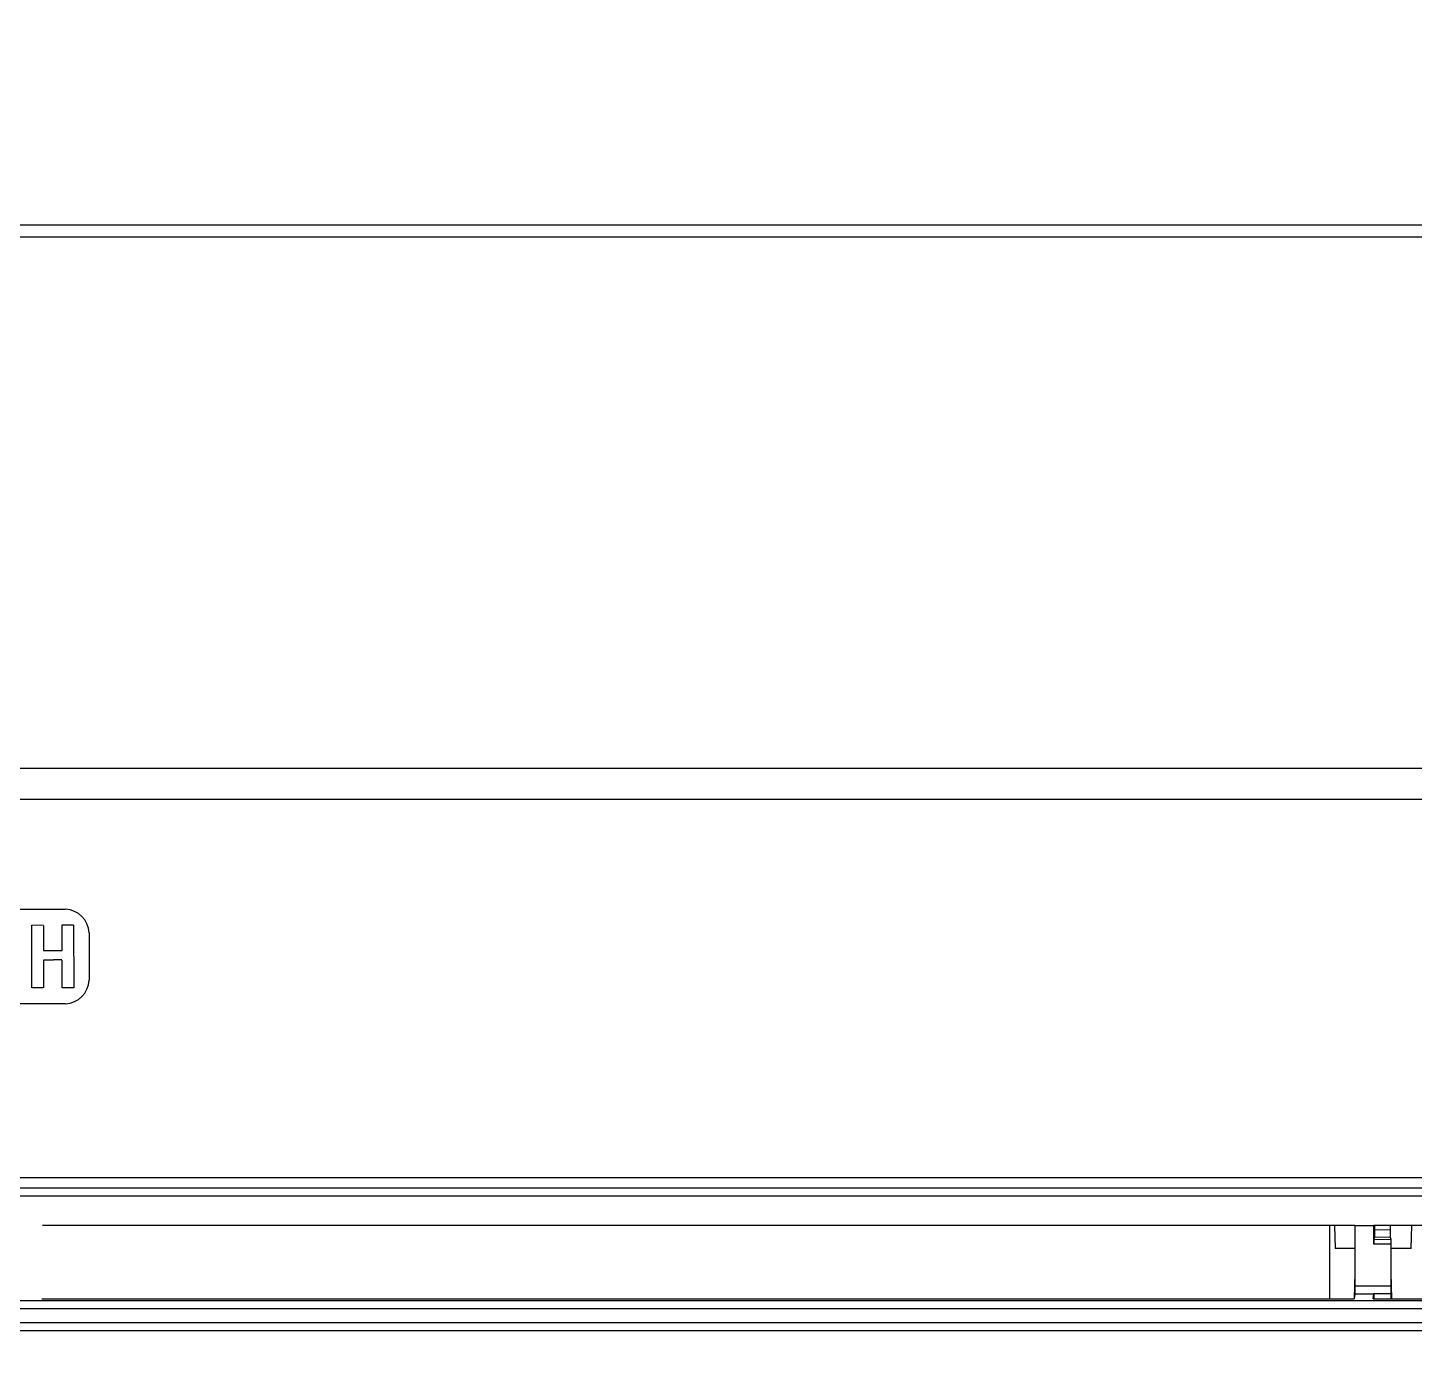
# Model space of a CAD drawing. Header units: millimetres. Extents: x -56261 to 196039, y 9480 to 100001.
# Drawn here: x 33832.5 to 33892.7, y 95852.3 to 95909.5 of the extents above; entities that cross this region are included whole.
import ezdxf

# ---------------------------------------------------------------- set-up
doc = ezdxf.new("R2010")
doc.units = ezdxf.units.MM
doc.set_wipeout_variables(frame=1)
doc.layers.add('SS-AIRCON', color=5, linetype='Continuous')
doc.layers.add('SS-TEXT', color=7, linetype='Continuous')

# ---------------------------------------------------------------- blocks, each defined once
blk = doc.blocks.new('I48T')
at = {"layer": 'SS-AIRCON', "color": 0, "linetype": 'Continuous'}
for p, q in [((-599.9007, -170.76793), (599.9006, -170.76793)), ((580.0736, -170.27954), (-580.0736, -170.27954)), ((599.9006, -171.68208), (-599.9007, -171.68208)), ((578.5326, -172.18017), (-578.5326, -172.18017)), ((-296.101, -172.29772), (-379.5009, -172.29772)), ((-297.3013, -172.29772), (-297.2515, -173.9446)), ((-296.101, -172.29772), (-296.143, -172.59899)), ((-296.143, -172.59899), (-294.943, -172.59899)), ((-294.9485, -173.9442), (-294.8987, -172.29772)), ((-294.943, -172.59899), (-294.9009, -172.29772)), ((-211.501, -172.29772), (-294.9009, -172.29772)), ((-293.35, -172.29772), (-293.35, -176.96102)), ((-297.2515, -173.0976), (-297.2515, -175.7562)), ((-297.2515, -173.0976), (-294.9485, -173.0976)), ((-294.9485, -176.96102), (-294.9485, -173.0976)), ((-298.5163, -175.4882), (-298.5608, -176.96102)), ((-298.5163, -175.4882), (-297.2515, -175.4882)), ((-297.2515, -175.7562), (-296.1486, -175.77548)), ((-297.248, -176.0559), (-297.2179, -176.1858)), ((-296.1521, -176.07505), (-297.248, -176.0559)), ((-297.2179, -176.1858), (-296.182, -176.20296)), ((-296.182, -176.20296), (-296.1521, -176.07505)), ((-296.1486, -175.77548), (-296.1486, -176.96102)), ((-294.9485, -175.4882), (-293.6838, -175.4882)), ((-293.6393, -176.96102), (-293.6838, -175.4882)), ((-379.5485, -176.96102), (-296.1486, -176.96102)), ((-297.2121, -176.68513), (-297.2121, -176.96102)), ((-296.1878, -176.7021), (-297.2121, -176.68513)), ((-296.1878, -176.96102), (-296.1878, -176.7021)), ((-294.9485, -176.96102), (-296.1486, -176.96102)), ((-294.9485, -176.96102), (-211.5486, -176.96102)), ((580.0736, -178.82954), (-580.0736, -178.82954)), ((-599.9007, -179.31793), (599.9006, -179.31793)), ((637.5, -180.00001), (-637.5, -180.00001)), ((-212.9999, -191.04143), (-202, -191.04143)), ((-213.523, -196.03318), (-213.5244, -192.04553)), ((-213.5244, -192.04553), (-212.7893, -192.05018)), ((-212.7893, -192.05018), (-212.788, -193.80662)), ((-211.5998, -193.81822), (-211.5993, -192.0485)), ((-210.865, -192.04449), (-210.865, -196.04008)), ((-214.4999, -195.54144), (-214.4999, -192.54144)), ((-212.7878, -194.45705), (-212.7872, -196.04494)), ((-211.5985, -196.0182), (-211.6034, -194.4228)), ((-210.864, -196.04008), (-211.5954, -196.04438)), ((-202, -197.04145), (-212.9999, -197.04145)), ((-637.5, -204.00742), (637.5, -204.00742)), ((-655, -240.5), (655, -240.5))]:
    blk.add_line(p, q, dxfattribs=at)
for points in [[(-297.2559, -172.63808), (-297.2556, -172.64692, -0.0009935), (-297.2553, -172.65654, -0.00084017), (-297.255, -172.66697, -0.00071343), (-297.2547, -172.67817, -0.00062146), (-297.2545, -172.69011, -0.00054477), (-297.2542, -172.70274, -0.00048352), (-297.2539, -172.71604, -0.00043185), (-297.2537, -172.72995, -0.00039034), (-297.2535, -172.74445, -0.00035474), (-297.2533, -172.75947, -0.00032489), (-297.2531, -172.77497, -0.00029921), (-297.2529, -172.7909, -0.00027706), (-297.2527, -172.80721, -0.0002583), (-297.2525, -172.82385, -0.00024179), (-297.2524, -172.84078, -0.00022715), (-297.2523, -172.85792, -0.00021318), (-297.2521, -172.87524, -0.00020363), (-297.252, -172.89271, -0.00019618), (-297.2519, -172.91028, -0.00018353), (-297.2519, -172.92783, -0.0001663), (-297.2518, -172.94529, -0.00017303), (-297.2517, -172.96295, -0.00019227), (-297.2517, -172.98092, -0.00014771), (-297.2516, -172.99775, -0.00006361), (-297.2516, -173.01293, -0.0001879), (-297.2516, -173.03196, -0.00030601), (-297.2516, -173.0606, -0.00015481), (-297.2516, -173.09772, -0.00008544)], [(-294.9485, -173.09772), (-294.9485, -173.07748, -0.00015419), (-294.9485, -173.05686, -0.00014447), (-294.9485, -173.03584, -0.00014312), (-294.9485, -173.01448, -0.00015225), (-294.9485, -172.99284, -0.00015829), (-294.9484, -172.97098, -0.00016427), (-294.9484, -172.94897, -0.00017043), (-294.9483, -172.92688, -0.00017951), (-294.9482, -172.90479, -0.00018843), (-294.9481, -172.88279, -0.00019987), (-294.948, -172.86096, -0.00021187), (-294.9478, -172.8394, -0.00022695), (-294.9477, -172.81821, -0.00024386), (-294.9475, -172.79749, -0.00026491), (-294.9473, -172.77734, -0.0002881), (-294.9471, -172.75785, -0.00031512), (-294.9468, -172.73914, -0.00035235), (-294.9466, -172.72127, -0.00040251), (-294.9463, -172.70438, -0.00044582), (-294.9461, -172.68851, -0.00047749), (-294.9458, -172.6738, -0.00060593), (-294.9455, -172.6602, -0.00086088), (-294.9452, -172.64778, -0.00083323), (-294.9448, -172.63684, -0.00037335), (-294.9446, -172.6276, -0.00150306), (-294.9442, -172.61878, -0.00442906), (-294.9436, -172.60918, -0.00431919), (-294.9428, -172.59898, -0.00350512)], [(-297.2179, -176.18577), (-297.2176, -176.1878, -0.02416476), (-297.2173, -176.19122, -0.0084705), (-297.217, -176.19606, -0.00424658), (-297.2167, -176.20229, -0.00266823), (-297.2164, -176.20999, -0.00179133), (-297.2161, -176.21909, -0.00130051), (-297.2158, -176.22962, -0.00097974), (-297.2156, -176.2415, -0.00077784), (-297.2153, -176.25474, -0.00062873), (-297.215, -176.26922, -0.00052456), (-297.2148, -176.28494, -0.00044331), (-297.2145, -176.30175, -0.00038301), (-297.2143, -176.31963, -0.00033463), (-297.214, -176.33844, -0.00029695), (-297.2138, -176.3581, -0.00026538), (-297.2136, -176.37849, -0.00023899), (-297.2134, -176.39951, -0.00021951), (-297.2133, -176.42106, -0.00020435), (-297.2131, -176.44307, -0.0001857), (-297.2129, -176.4653, -0.00016453), (-297.2128, -176.48761, -0.00016657), (-297.2127, -176.51037, -0.00017981), (-297.2126, -176.53363, -0.00013697), (-297.2125, -176.5555, -0.00006139), (-297.2124, -176.57529, -0.00016815), (-297.2123, -176.60004, -0.00026747), (-297.2123, -176.63717, -0.00013583), (-297.2122, -176.68522, -0.00007551)], [(-296.1521, -176.07521), (-296.152, -176.07416, 0.02678791), (-296.1518, -176.07243, 0.00962217), (-296.1516, -176.06998, 0.00495266), (-296.1514, -176.06683, 0.00319639), (-296.1513, -176.06291, 0.0021665), (-296.1511, -176.05824, 0.00158329), (-296.1509, -176.05278, 0.00119529), (-296.1507, -176.04655, 0.00095375), (-296.1506, -176.03953, 0.00077062), (-296.1504, -176.03176, 0.00064498), (-296.1502, -176.02321, 0.00054408), (-296.1501, -176.01395, 0.00047119), (-296.1499, -176.00396, 0.00041069), (-296.1498, -175.99332, 0.00036529), (-296.1496, -175.98203, 0.00032547), (-296.1495, -175.97018, 0.00029356), (-296.1494, -175.95779, 0.0002692), (-296.1493, -175.94491, 0.00025159), (-296.1491, -175.93159, 0.00022753), (-296.149, -175.91798, 0.00020117), (-296.149, -175.90416, 0.00020499), (-296.1489, -175.88988, 0.00022385), (-296.1488, -175.87511, 0.00016762), (-296.1487, -175.86112, 0.00007045), (-296.1487, -175.84838, 0.00021095), (-296.1487, -175.83218, 0.00033764), (-296.1486, -175.80757, 0.00016799), (-296.1486, -175.77555, 0.00009142)], [(-211.5864, -192.04264), (-211.5624, -192.0427, 0.00000386), (-211.5383, -192.04277, 0.00000386), (-211.5142, -192.04283, 0.00000386), (-211.4902, -192.0429, 0.00000386), (-211.4661, -192.04296, 0.00000386), (-211.442, -192.04302, 0.00000386), (-211.418, -192.04308, 0.00000386), (-211.3939, -192.04315, 0.00000386), (-211.3698, -192.04321, 0.00000386), (-211.3458, -192.04327, 0.00000386), (-211.3217, -192.04333, 0.00000386), (-211.2976, -192.04339, 0.00000386), (-211.2736, -192.04345, 0.00000386), (-211.2495, -192.04351, 0.00000387), (-211.2254, -192.04357, 0.00000386), (-211.2014, -192.04363, 0.00000384), (-211.1773, -192.04369, 0.00000387), (-211.1532, -192.04375, 0.00000395), (-211.1291, -192.0438, 0.00000384), (-211.1051, -192.04386, 0.00000358), (-211.0812, -192.04392, 0.00000396), (-211.057, -192.04398, 0.00000471), (-211.0321, -192.04403, 0.00000358), (-211.0088, -192.04409, 0.00000123), (-210.9878, -192.04414, 0.00000505), (-210.9607, -192.0442, 0.00000868), (-210.919, -192.04429, 0.00000425), (-210.8644, -192.04442, 0.00000225)], [(-212.7659, -193.81897), (-212.727, -193.81894, -0.00000306), (-212.6882, -193.81891, -0.00000306), (-212.6493, -193.81888, -0.00000306), (-212.6104, -193.81885, -0.00000306), (-212.5715, -193.81882, -0.00000306), (-212.5327, -193.81879, -0.00000306), (-212.4938, -193.81877, -0.00000306), (-212.4549, -193.81874, -0.00000306), (-212.4161, -193.81871, -0.00000306), (-212.3772, -193.81869, -0.00000306), (-212.3383, -193.81866, -0.00000306), (-212.2995, -193.81863, -0.00000306), (-212.2606, -193.81861, -0.00000306), (-212.2217, -193.81858, -0.00000306), (-212.1829, -193.81856, -0.00000306), (-212.144, -193.81854, -0.00000304), (-212.1052, -193.81851, -0.00000306), (-212.0663, -193.81849, -0.00000313), (-212.0273, -193.81847, -0.00000304), (-211.9885, -193.81845, -0.00000284), (-211.95, -193.81843, -0.00000313), (-211.9108, -193.81841, -0.00000373), (-211.8707, -193.81839, -0.00000283), (-211.8331, -193.81837, -0.00000097), (-211.7991, -193.81835, -0.000004), (-211.7554, -193.81833, -0.00000688), (-211.6881, -193.8183, -0.00000336), (-211.5999, -193.81826, -0.00000178)], [(-211.6035, -194.42293), (-211.6429, -194.42298, 0.00000678), (-211.6824, -194.42304, 0.00000678), (-211.7218, -194.4231, 0.00000678), (-211.7613, -194.42316, 0.00000678), (-211.8007, -194.42322, 0.00000677), (-211.8402, -194.42328, 0.00000677), (-211.8797, -194.42334, 0.00000677), (-211.9191, -194.4234, 0.00000677), (-211.9586, -194.42347, 0.00000677), (-211.9981, -194.42353, 0.00000677), (-212.0375, -194.4236, 0.00000677), (-212.077, -194.42367, 0.00000676), (-212.1165, -194.42373, 0.00000677), (-212.156, -194.4238, 0.00000678), (-212.1955, -194.42387, 0.00000676), (-212.2349, -194.42395, 0.00000672), (-212.2744, -194.42402, 0.00000678), (-212.3139, -194.42409, 0.00000691), (-212.3535, -194.42417, 0.00000672), (-212.3929, -194.42424, 0.00000627), (-212.4321, -194.42432, 0.00000692), (-212.4719, -194.4244, 0.00000825), (-212.5126, -194.42448, 0.00000626), (-212.5509, -194.42456, 0.00000215), (-212.5855, -194.42463, 0.00000883), (-212.6299, -194.42472, 0.00001519), (-212.6983, -194.42487, 0.00000743), (-212.7879, -194.42506, 0.00000393)], [(-212.7872, -196.04498), (-212.8117, -196.045, 0.00000473), (-212.8361, -196.04502, 0.00000473), (-212.8606, -196.04503, 0.00000473), (-212.885, -196.04505, 0.00000473), (-212.9095, -196.04507, 0.00000473), (-212.9339, -196.04509, 0.00000473), (-212.9584, -196.04511, 0.00000473), (-212.9828, -196.04513, 0.00000473), (-213.0073, -196.04515, 0.00000473), (-213.0317, -196.04517, 0.00000473), (-213.0561, -196.04519, 0.00000473), (-213.0806, -196.04522, 0.00000473), (-213.105, -196.04524, 0.00000473), (-213.1295, -196.04526, 0.00000474), (-213.1539, -196.04529, 0.00000473), (-213.1784, -196.04531, 0.0000047), (-213.2028, -196.04533, 0.00000474), (-213.2273, -196.04536, 0.00000483), (-213.2518, -196.04538, 0.0000047), (-213.2762, -196.04541, 0.00000439), (-213.3004, -196.04544, 0.00000484), (-213.325, -196.04546, 0.00000577), (-213.3503, -196.04549, 0.00000438), (-213.3739, -196.04552, 0.0000015), (-213.3953, -196.04554, 0.00000618), (-213.4228, -196.04557, 0.00001063), (-213.4651, -196.04563, 0.0000052), (-213.5206, -196.04569, 0.00000275)]]:
    blk.add_lwpolyline(points, format="xyb", dxfattribs=at)
for centre, radius, start, end in [((-212.9424, -192.59893), 1.55856, 92.114072, 177.88593), ((-212.7716, -194.44101), 0.02281, 135.36953, 224.66488), ((-212.9426, -195.48409), 1.55842, 182.10921, 267.89079)]:
    blk.add_arc(centre, radius, start, end, dxfattribs=at)
for points in [[(-297.2573, -172.29772), (-297.2576, -172.43199), (-297.2569, -172.58524), (-297.2559, -172.63808)], [(-296.1447, -172.63169), (-296.5151, -172.63378), (-296.8855, -172.63597), (-297.2559, -172.63808)], [(-296.1429, -172.59898), (-296.1436, -172.60324), (-296.1442, -172.61426), (-296.1447, -172.63169)], [(-297.2516, -175.75635), (-297.2515, -175.91376), (-297.25, -176.04762), (-297.2481, -176.05602)], [(-296.1877, -176.70192), (-296.1878, -176.42855), (-296.1853, -176.217), (-296.182, -176.20283)], [(-655.0001, -205.97814), (-436.6672, -205.97818), (-218.3336, -205.97818), (-0.0001, -205.97814)], [(-0.0001, -239.75864), (-218.3334, -239.75869), (-436.6667, -239.75869), (-655.0001, -239.75864)]]:
    blk.add_open_spline(points, degree=3, dxfattribs=at)
blk.add_open_spline([(-296.1447, -172.63169), (-296.1437, -172.598), (-296.1425, -172.49128), (-296.1424, -172.34976), (-296.1425, -172.29772)], degree=3, knots=[0, 0, 0, 0, 0.0002540524, 0.0004116041, 0.0004116041, 0.0004116041, 0.0004116041], dxfattribs=at)
blk = doc.blocks.new('A$C43DE16F2')
blk.add_wipeout([(0, 14550), (0, 0), (29100, 0), (29100, 14550)]).dxf.layer = 'SS-TEXT'
at = {"layer": 'SS-TEXT', "linetype": 'Continuous', "xscale": 1.577261091527505, "yscale": 1.577261091527505, "zscale": 1.577261091527505, "rotation": 180}
blk.add_blockref('I48T', (11081.92, 7128.46), dxfattribs=at)

msp = doc.modelspace()

# ---------------------------------------------------------------- block references
at = {"layer": 'SS-TEXT', "xscale": 0.4331186193392458, "yscale": 0.4331186193392458, "zscale": 0.4331186193392458}
msp.add_blockref('A$C43DE16F2', (28888.861, 92649.191), dxfattribs=at)

doc.saveas('drawing.dxf')
